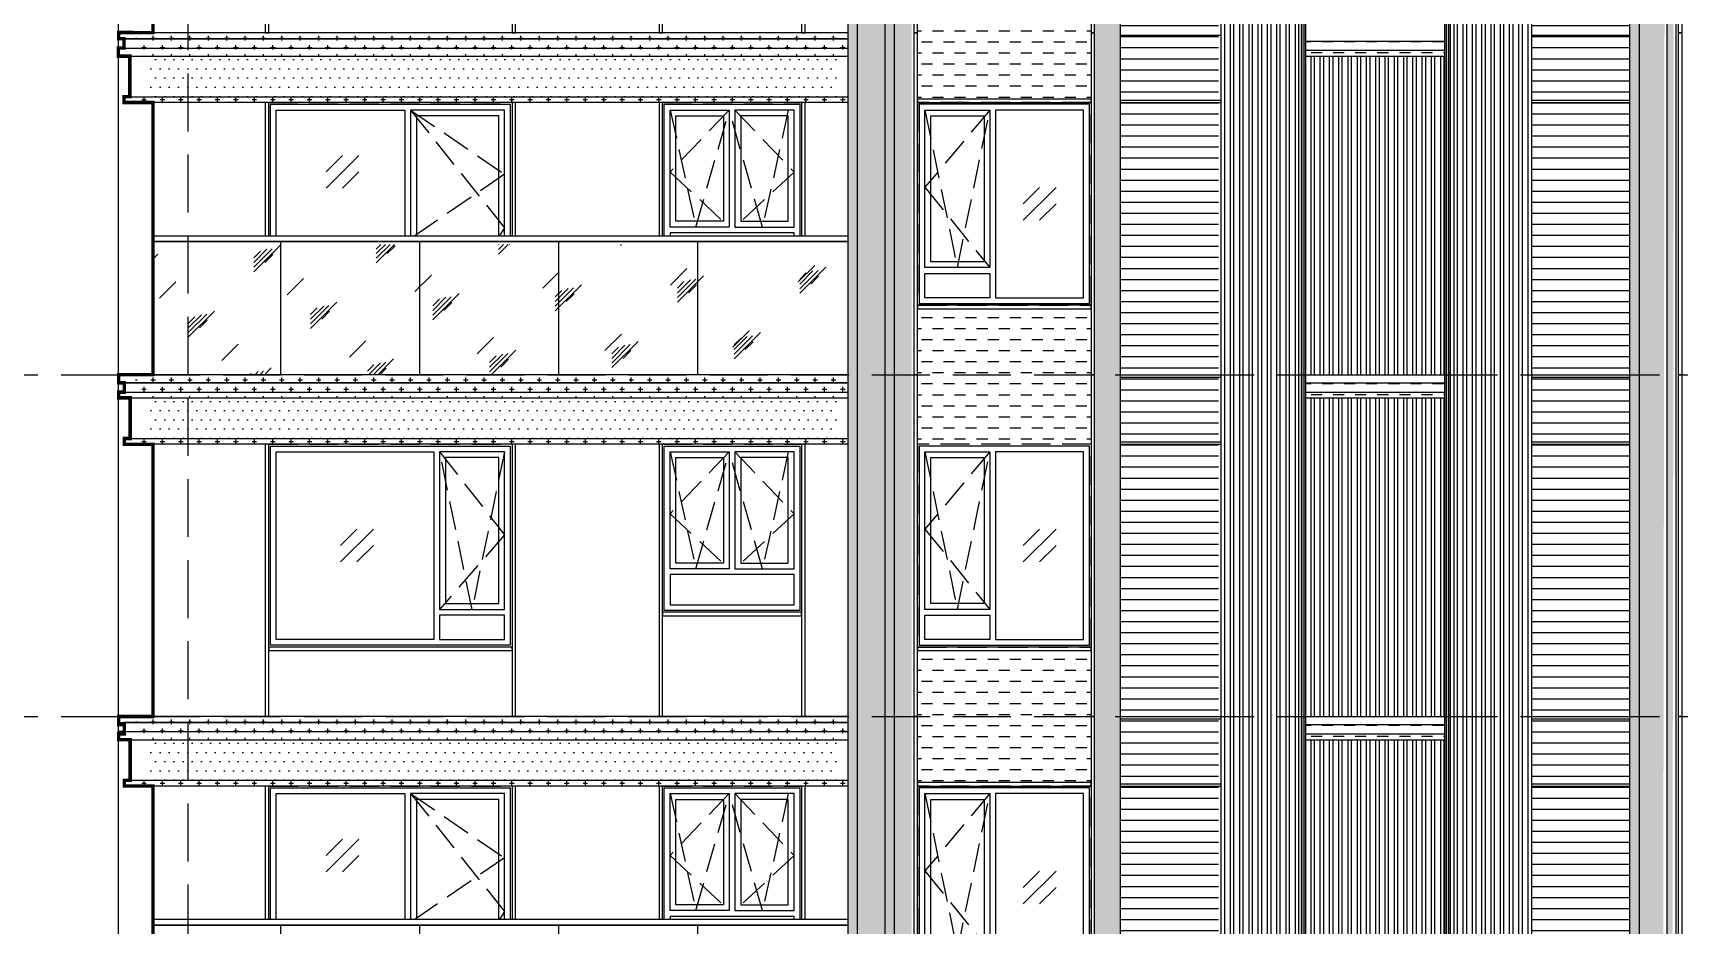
# Model space of a CAD drawing. Extents: x 646072 to 1012572, y -46617 to 16093.
# Drawn here: x 758552 to 772764, y -25552 to -17852 of the extents above; entities that cross this region are included whole.
import ezdxf

# ---------------------------------------------------------------- set-up
doc = ezdxf.new("R2010")
doc.units = 0
doc.header["$LTSCALE"] = 1000
doc.header["$MEASUREMENT"] = 0
for name, pattern in [('3#楼-HZS$0$3#楼-HZS$0$__DASH', [0.35, 0.25, -0.1]), ('3#楼-HZS$0$3#楼-HZS$0$DASH', [0.35, 0.25, -0.1]), ('3#楼-HZS$0$DOTE', [2.42, 2, -0.2, 0.02, -0.2])]:
    doc.linetypes.add(name, pattern=pattern)
for name, color, linetype in [('3#楼-HZS$0$3#楼-HZS$0$00-立面灰色金属看线', 252, 'Continuous'), ('3#楼-HZS$0$3#楼-HZS$0$00-立面米色看线', 31, 'Continuous'), ('3#楼-HZS$0$3#楼-HZS$0$00-立面银灰色线脚', 254, 'Continuous'), ('3#楼-HZS$0$3#楼-HZS$0$A-ANNO-SYMB', 3, 'Continuous'), ('3#楼-HZS$0$3#楼-HZS$0$A-LINE-浅灰色铝板幕墙-填充', 115, 'Continuous'), ('3#楼-HZS$0$3#楼-HZS$0$DOTE', 1, '3#楼-HZS$0$DOTE'), ('3#楼-HZS$0$3#楼-HZS$0$ELEV-WIND', 4, 'Continuous'), ('3#楼-HZS$0$3#楼-HZS$0$RAIL', 163, 'Continuous'), ('3#楼-HZS$0$3#楼-HZS$0$WINDOW', 4, 'Continuous'), ('3#楼-HZS$0$3#楼-HZS$0$填充-浅灰色涂料', 115, 'Continuous'), ('3#楼-HZS$0$3#楼-HZS$0$填充-浅黄色铝板', 30, 'Continuous'), ('3#楼-HZS$0$3#楼-HZS$0$填充-深灰色涂料', 11, 'Continuous'), ('3#楼-HZS$0$3#楼-HZS$0$填充-玻璃', 150, 'Continuous'), ('3#楼-HZS$0$3#楼-HZS$0$轮廓', 255, 'Continuous'), ('3#楼-HZS$0$立面分缝', 5, 'Continuous')]:
    doc.layers.add(name, color=color, linetype=linetype)
pattern_1 = [(0, (245300.04, -50744.77), (0, 95.25), [])]

# ---------------------------------------------------------------- blocks, each defined once
blk = doc.blocks.new('3#楼-HZS$0$3#楼-HZS$0$asfghs+jh')
at = {"layer": '3#楼-HZS$0$3#楼-HZS$0$00-立面米色看线', "color": 251}
blk.add_line((111326, -142205, 0), (111326, -162161, 0), dxfattribs=at)
blk = doc.blocks.new('3#楼-HZS$0$3#楼-HZS$0$yhtghgfjuhgjghjg')
at = {"elevation": 0}
for points in [[(63100, -145281), (64300, -145281)], [(63100, -145361), (64300, -145361)], [(63100, -145411), (64300, -145411)], [(63100, -148161), (64300, -148161)], [(63100, -148231), (64300, -148231)], [(63100, -148311), (64300, -148311)], [(63100, -148361), (64300, -148361)], [(63100, -151111), (64300, -151111)], [(63100, -151181), (64300, -151181)], [(63100, -151261), (64300, -151261)], [(63100, -151311), (64300, -151311)]]:
    blk.add_lwpolyline(points, dxfattribs=at)
at = {"layer": '3#楼-HZS$0$3#楼-HZS$0$00-立面灰色金属看线', "elevation": 0}
for points in [[(62370, -129861), (62370, -159411)], [(62370, -129865), (62370, -159411)], [(62400, -129865), (62400, -159411)], [(62450, -129865), (62450, -159411)], [(62480, -129865), (62480, -159411)], [(62530, -129865), (62530, -159411)], [(62560, -129865), (62560, -159411)], [(62610, -129865), (62610, -159411)], [(62640, -129865), (62640, -159411)], [(62690, -129865), (62690, -159411)], [(62720, -129865), (62720, -159411)], [(62770, -129865), (62770, -159411)], [(62800, -129865), (62800, -159411)], [(62850, -129865), (62850, -159411)], [(62880, -129865), (62880, -159411)], [(62930, -129865), (62930, -159411)], [(62960, -129865), (62960, -159411)], [(63010, -129865), (63010, -159411)], [(63040, -129865), (63040, -159411)], [(64380, -129861), (64380, -159411)], [(64410, -129861), (64410, -159411)], [(64460, -129861), (64460, -159411)], [(64490, -129861), (64490, -159411)], [(64540, -129861), (64540, -159411)], [(64570, -129861), (64570, -159411)], [(64620, -129861), (64620, -159411)], [(64650, -129861), (64650, -159411)], [(64700, -129861), (64700, -159411)], [(64730, -129861), (64730, -159411)], [(64780, -129861), (64780, -159411)], [(64810, -129861), (64810, -159411)], [(64860, -129861), (64860, -159411)], [(64890, -129861), (64890, -159411)], [(64940, -129861), (64940, -159411)], [(64970, -129861), (64970, -159411)], [(65020, -129861), (65020, -159411)], [(65050, -129861), (65050, -159411)], [(63145, -145411), (63145, -148161)], [(63175, -145411), (63175, -148161)], [(63225, -145411), (63225, -148161)], [(63255, -145411), (63255, -148161)], [(63305, -145411), (63305, -148161)], [(63335, -145411), (63335, -148161)], [(63385, -145411), (63385, -148161)], [(63415, -145411), (63415, -148161)], [(63465, -145411), (63465, -148161)], [(63495, -145411), (63495, -148161)], [(63545, -145411), (63545, -148161)], [(63575, -145411), (63575, -148161)], [(63625, -145411), (63625, -148161)], [(63655, -145411), (63655, -148161)], [(63705, -145411), (63705, -148161)], [(63735, -145411), (63735, -148161)], [(63785, -145411), (63785, -148161)], [(63815, -145411), (63815, -148161)], [(63865, -145411), (63865, -148161)], [(63895, -145411), (63895, -148161)], [(63945, -145411), (63945, -148161)], [(63975, -145411), (63975, -148161)], [(64025, -145411), (64025, -148161)], [(64055, -145411), (64055, -148161)], [(64105, -145411), (64105, -148161)], [(64135, -145411), (64135, -148161)], [(64185, -145411), (64185, -148161)], [(64215, -145411), (64215, -148161)], [(64265, -145411), (64265, -148161)], [(64295, -145411), (64295, -148161)], [(63145, -148361), (63145, -151111)], [(63175, -148361), (63175, -151111)], [(63225, -148361), (63225, -151111)], [(63255, -148361), (63255, -151111)], [(63305, -148361), (63305, -151111)], [(63335, -148361), (63335, -151111)], [(63385, -148361), (63385, -151111)], [(63415, -148361), (63415, -151111)], [(63465, -148361), (63465, -151111)], [(63495, -148361), (63495, -151111)], [(63545, -148361), (63545, -151111)], [(63575, -148361), (63575, -151111)], [(63625, -148361), (63625, -151111)], [(63655, -148361), (63655, -151111)], [(63705, -148361), (63705, -151111)], [(63735, -148361), (63735, -151111)], [(63785, -148361), (63785, -151111)], [(63815, -148361), (63815, -151111)], [(63865, -148361), (63865, -151111)], [(63895, -148361), (63895, -151111)], [(63945, -148361), (63945, -151111)], [(63975, -148361), (63975, -151111)], [(64025, -148361), (64025, -151111)], [(64055, -148361), (64055, -151111)], [(64105, -148361), (64105, -151111)], [(64135, -148361), (64135, -151111)], [(64185, -148361), (64185, -151111)], [(64215, -148361), (64215, -151111)], [(64265, -148361), (64265, -151111)], [(64295, -148361), (64295, -151111)], [(63145, -151311), (63145, -154061)], [(63175, -151311), (63175, -154061)], [(63225, -151311), (63225, -154061)], [(63255, -151311), (63255, -154061)], [(63305, -151311), (63305, -154061)], [(63335, -151311), (63335, -154061)], [(63385, -151311), (63385, -154061)], [(63415, -151311), (63415, -154061)], [(63465, -151311), (63465, -154061)], [(63495, -151311), (63495, -154061)], [(63545, -151311), (63545, -154061)], [(63575, -151311), (63575, -154061)], [(63625, -151311), (63625, -154061)], [(63655, -151311), (63655, -154061)], [(63705, -151311), (63705, -154061)], [(63735, -151311), (63735, -154061)], [(63785, -151311), (63785, -154061)], [(63815, -151311), (63815, -154061)], [(63865, -151311), (63865, -154061)], [(63895, -151311), (63895, -154061)], [(63945, -151311), (63945, -154061)], [(63975, -151311), (63975, -154061)], [(64025, -151311), (64025, -154061)], [(64055, -151311), (64055, -154061)], [(64105, -151311), (64105, -154061)], [(64135, -151311), (64135, -154061)], [(64185, -151311), (64185, -154061)], [(64215, -151311), (64215, -154061)], [(64265, -151311), (64265, -154061)], [(64295, -151311), (64295, -154061)]]:
    blk.add_lwpolyline(points, dxfattribs=at)
at = {"layer": '3#楼-HZS$0$3#楼-HZS$0$00-立面米色看线', "elevation": 0}
for points in [[(66300, -159811), (66300, -130161, 0.414214), (65600, -129461), (61100, -129461), (61100, -129541), (65600, -129541, -0.414214), (66220, -130161), (66220, -159577)], [(65900, -159411), (65900, -130161, 0.414214), (65600, -129861), (61100, -129861), (61100, -129781), (65600, -129781, -0.414214), (65980, -130161), (65980, -159422)]]:
    blk.add_lwpolyline(points, format="xyb", dxfattribs=at)
blk.add_lwpolyline([(61500, -129861), (61500, -159411)], dxfattribs=at)
at = {"layer": '3#楼-HZS$0$3#楼-HZS$0$00-立面银灰色线脚', "elevation": 0}
for points in [[(63040, -129861), (63040, -159411)], [(63065, -129861), (63065, -159411)], [(63085, -129861), (63085, -159411)], [(63100, -129861), (63100, -159411)], [(64300, -129861), (64300, -159411)], [(64315, -129861), (64315, -159411)], [(64335, -129861), (64335, -159411)], [(64350, -129861), (64350, -159411)]]:
    blk.add_lwpolyline(points, dxfattribs=at)
blk = doc.blocks.new('3#楼-HZS$0$3#楼-HZS$0$jyhiuououpolip')
at = {"layer": '3#楼-HZS$0$3#楼-HZS$0$ELEV-WIND', "color": 8, "linetype": '3#楼-HZS$0$3#楼-HZS$0$__DASH'}
blk.add_lwpolyline([(28650, -97429), (30750, -97429), (30750, -99179), (28650, -99179)], close=True, dxfattribs=at)
at = {"layer": '3#楼-HZS$0$3#楼-HZS$0$ELEV-WIND'}
for points in [[(28665, -97444), (30735, -97444), (30735, -99164), (28665, -99164)], [(28715, -97494), (30075, -97494), (30075, -99114), (28715, -99114)], [(30685, -97494), (30125, -97494), (30125, -98854), (30685, -98854)], [(30635, -97544), (30175, -97544), (30175, -98804), (30635, -98804)], [(30685, -98904), (30125, -98904), (30125, -99114), (30685, -99114)]]:
    blk.add_lwpolyline(points, close=True, dxfattribs=at)
at = {"layer": '3#楼-HZS$0$3#楼-HZS$0$ELEV-WIND', "color": 8, "linetype": '3#楼-HZS$0$3#楼-HZS$0$DASH'}
for points in [[(30125, -97494), (30685, -98211), (30125, -98854)], [(30685, -97494), (30405, -98854), (30125, -97494)]]:
    blk.add_lwpolyline(points, dxfattribs=at)
blk = doc.blocks.new('3#楼-HZS$0$3#楼-HZS$0$uytjhgjh')
at = {"layer": '3#楼-HZS$0$3#楼-HZS$0$ELEV-WIND', "color": 8, "linetype": '3#楼-HZS$0$3#楼-HZS$0$__DASH'}
blk.add_lwpolyline([(32350, -97429), (33850, -97429), (33850, -99179), (32350, -99179)], close=True, dxfattribs=at)
at = {"layer": '3#楼-HZS$0$3#楼-HZS$0$ELEV-WIND'}
for points in [[(32365, -97444), (33835, -97444), (33835, -99164), (32365, -99164)], [(32415, -97494), (33175, -97494), (33175, -99114), (32415, -99114)], [(33785, -97494), (33225, -97494), (33225, -98854), (33785, -98854)], [(33735, -97544), (33275, -97544), (33275, -98804), (33735, -98804)], [(33785, -98904), (33225, -98904), (33225, -99114), (33785, -99114)]]:
    blk.add_lwpolyline(points, close=True, dxfattribs=at)
at = {"layer": '3#楼-HZS$0$3#楼-HZS$0$ELEV-WIND', "color": 8, "linetype": '3#楼-HZS$0$3#楼-HZS$0$DASH'}
for points in [[(33225, -97494), (33785, -98161), (33225, -98854)], [(33785, -97494), (33505, -98854), (33225, -97494)]]:
    blk.add_lwpolyline(points, dxfattribs=at)
blk = doc.blocks.new('3#楼-HZS$0$3#楼-HZS$0$ytrujuty')
at = {"layer": '3#楼-HZS$0$3#楼-HZS$0$ELEV-WIND', "color": 8, "linetype": '3#楼-HZS$0$3#楼-HZS$0$__DASH'}
blk.add_lwpolyline([(35150, -97429), (36350, -97429), (36350, -98879), (35150, -98879)], close=True, dxfattribs=at)
at = {"layer": '3#楼-HZS$0$3#楼-HZS$0$ELEV-WIND'}
for points in [[(35165, -97444), (36335, -97444), (36335, -98864), (35165, -98864)], [(35215, -97494), (35725, -97494), (35725, -98504), (35215, -98504)], [(35215, -97494), (35725, -97494), (35725, -98504), (35215, -98504)], [(35265, -97544), (35675, -97544), (35675, -98454), (35265, -98454)], [(36285, -97494), (35775, -97494), (35775, -98504), (36285, -98504)], [(36235, -97544), (35825, -97544), (35825, -98454), (36235, -98454)], [(36285, -98554), (35215, -98554), (35215, -98814), (36285, -98814)]]:
    blk.add_lwpolyline(points, close=True, dxfattribs=at)
at = {"layer": '3#楼-HZS$0$3#楼-HZS$0$ELEV-WIND', "color": 8, "linetype": '3#楼-HZS$0$3#楼-HZS$0$DASH'}
for points in [[(35725, -97494), (35215, -98029), (35725, -98504)], [(35215, -97494), (35437, -98504), (35725, -97494)], [(36235, -97494), (36013, -98504), (35725, -97494)], [(35775, -97494), (36285, -98029), (35775, -98504)]]:
    blk.add_lwpolyline(points, dxfattribs=at)
blk = doc.blocks.new('3#楼-HZS$0$3#楼-HZS$0$D+FG0J4+FG9KL0')
at = {"layer": '3#楼-HZS$0$3#楼-HZS$0$00-立面灰色金属看线'}
blk.add_lwpolyline([(326035, 132086), (326035, 129136), (326065, 129136), (326065, 132086)], close=True, dxfattribs=at)
at = {"layer": '3#楼-HZS$0$3#楼-HZS$0$00-立面灰色金属看线', "elevation": 0}
for points in [[(327565, 132086), (327565, 129136), (327595, 129136), (327595, 132086)], [(332665, 132086), (332665, 129136), (332635, 129136), (332635, 132086)], [(320435, 131486), (320435, 129136), (320465, 129136), (320465, 131486)], [(322565, 131486), (322565, 129136), (322595, 129136), (322595, 131486)], [(323835, 131486), (323835, 129136), (323865, 129136), (323865, 131486)], [(325065, 131486), (325065, 129136), (325095, 129136), (325095, 131486)], [(325065, 130036), (323865, 130036), (323865, 130006), (325065, 130006)], [(322565, 129736), (320465, 129736), (320465, 129706), (322565, 129706)], [(327565, 129736), (326065, 129736), (326065, 129706), (327565, 129706)]]:
    blk.add_lwpolyline(points, close=True, dxfattribs=at)
blk.add_lwpolyline([(319465, 131486), (319465, 129136)], dxfattribs=at)
at = {"layer": '3#楼-HZS$0$3#楼-HZS$0$00-立面米色看线', "elevation": 0}
for points in [[(325465, 132086), (319165, 132086), (319165, 132016), (325465, 132016)], [(325465, 132086), (325465, 129136)], [(325545, 132086), (325545, 129136)], [(325785, 132086), (325785, 129136)], [(325865, 132086), (325865, 129136)], [(325465, 132016), (319215, 132016), (319215, 131936), (319165, 131936), (319165, 131886), (319265, 131886), (319265, 131536), (325465, 131536)], [(319215, 131936), (325465, 131936)], [(319265, 131886), (325465, 131886)], [(325465, 131486), (319215, 131486), (319215, 131536), (325465, 131536)]]:
    blk.add_lwpolyline(points, dxfattribs=at)
at = {"layer": '3#楼-HZS$0$3#楼-HZS$0$A-ANNO-SYMB'}
for name, p in [('3#楼-HZS$0$3#楼-HZS$0$jyhiuououpolip', (291815, 228915)), ('3#楼-HZS$0$3#楼-HZS$0$ytrujuty', (288715, 228915))]:
    blk.add_blockref(name, p, dxfattribs=at)
at = {"layer": '3#楼-HZS$0$3#楼-HZS$0$A-ANNO-SYMB', "xscale": -1}
blk.add_blockref('3#楼-HZS$0$3#楼-HZS$0$uytjhgjh', (359915, 228915, 0), dxfattribs=at)
blk = doc.blocks.new('3#楼-HZS$0$3#楼-HZS$0$ASG1+DS9J40')
at = {"layer": '3#楼-HZS$0$3#楼-HZS$0$ELEV-WIND', "color": 8, "linetype": '3#楼-HZS$0$3#楼-HZS$0$__DASH'}
blk.add_lwpolyline([(28650, -97429), (30750, -97429), (30750, -99779), (28650, -99779)], close=True, dxfattribs=at)
at = {"layer": '3#楼-HZS$0$3#楼-HZS$0$ELEV-WIND'}
for points in [[(28665, -97444), (30735, -97444), (30735, -99764), (28665, -99764)], [(28715, -97494), (29825, -97494), (29825, -99714), (28715, -99714)], [(30685, -97494), (29875, -97494), (29875, -99764), (30685, -99764)], [(30635, -97544), (29925, -97544), (29925, -99714), (30635, -99714)]]:
    blk.add_lwpolyline(points, close=True, dxfattribs=at)
at = {"layer": '3#楼-HZS$0$3#楼-HZS$0$ELEV-WIND', "color": 8, "linetype": '3#楼-HZS$0$3#楼-HZS$0$DASH'}
for points in [[(29875, -97494), (30685, -98511), (29875, -99764)], [(29875, -97494), (30685, -98049), (29875, -98604)]]:
    blk.add_lwpolyline(points, dxfattribs=at)
blk = doc.blocks.new('3#楼-HZS$0$3#楼-HZS$0$AZSFG+5D04J')
blk.add_wipeout([(29450, -144061), (35450, -144061), (35450, -144111), (35450, -144111), (35450, -145261), (29450, -145261), (29450, -144111), (29450, -144111)]).dxf.layer = '3#楼-HZS$0$3#楼-HZS$0$A-ANNO-SYMB'
at = {"layer": '3#楼-HZS$0$3#楼-HZS$0$RAIL'}
blk.add_lwpolyline([(29450, -144061), (35450, -144061), (35450, -144111), (29450, -144111)], close=True, dxfattribs=at)
at = {"layer": '3#楼-HZS$0$3#楼-HZS$0$WINDOW'}
blk.add_lwpolyline([(29450, -144111), (35450, -144111), (35450, -145261), (29450, -145261)], close=True, dxfattribs=at)
at = {"layer": '3#楼-HZS$0$3#楼-HZS$0$WINDOW', "elevation": 0}
for points in [[(30550, -144111), (30550, -145261)], [(31750, -144111), (31750, -145261)]]:
    blk.add_lwpolyline(points, dxfattribs=at)
at = {"layer": '3#楼-HZS$0$3#楼-HZS$0$WINDOW'}
for points in [[(32950, -144111), (32950, -145261)], [(34150, -144111), (34150, -145261)], [(35450, -144111), (35450, -145261)]]:
    blk.add_lwpolyline(points, dxfattribs=at)
blk = doc.blocks.new('3#楼-HZS$0$3#楼-HZS$0$D+F9J4+GF9L0')
at = {"layer": '3#楼-HZS$0$3#楼-HZS$0$00-立面灰色金属看线', "elevation": 0}
for points in [[(326035, 129136), (326035, 126186), (326065, 126186), (326065, 129136)], [(327565, 129136), (327565, 126186), (327595, 126186), (327595, 129136)], [(332665, 129136), (332665, 126186), (332635, 126186), (332635, 129136)], [(320435, 128536), (320435, 126186), (320465, 126186), (320465, 128536)], [(322565, 128536), (322565, 126186), (322595, 126186), (322595, 128536)], [(323835, 128536), (323835, 126186), (323865, 126186), (323865, 128536)], [(325065, 128536), (325065, 126186), (325095, 126186), (325095, 128536)], [(327565, 128566), (326065, 128566), (326065, 128536), (327565, 128536)], [(325065, 127086), (323865, 127086), (323865, 127056), (325065, 127056)], [(322565, 126786), (320465, 126786), (320465, 126756), (322565, 126756)], [(327565, 126786), (326065, 126786), (326065, 126756), (327565, 126756)]]:
    blk.add_lwpolyline(points, close=True, dxfattribs=at)
blk.add_lwpolyline([(319465, 128536), (319465, 126186)], dxfattribs=at)
at = {"layer": '3#楼-HZS$0$3#楼-HZS$0$00-立面米色看线', "elevation": 0}
for points in [[(325465, 129136), (319165, 129136), (319165, 129086), (325465, 129086)], [(325465, 129086), (319215, 129086), (319215, 129006), (319165, 129006), (319165, 128936), (319265, 128936), (319265, 128586), (325465, 128586)], [(325465, 129136), (325465, 126186)], [(325545, 129136), (325545, 126186)], [(325785, 129136), (325785, 126186)], [(325865, 129136), (325865, 126186)], [(319215, 129006), (325465, 129006)], [(319265, 128936), (325465, 128936)], [(325465, 128536), (319215, 128536), (319215, 128586), (325465, 128586)]]:
    blk.add_lwpolyline(points, dxfattribs=at)
at = {"layer": '3#楼-HZS$0$3#楼-HZS$0$A-ANNO-SYMB'}
for name, p in [('3#楼-HZS$0$3#楼-HZS$0$ASG1+DS9J40', (291815, 225965, 0)), ('3#楼-HZS$0$3#楼-HZS$0$ytrujuty', (288715, 225965, 0))]:
    blk.add_blockref(name, p, dxfattribs=at)
at = {"layer": '3#楼-HZS$0$3#楼-HZS$0$A-ANNO-SYMB', "xscale": -1}
blk.add_blockref('3#楼-HZS$0$3#楼-HZS$0$uytjhgjh', (359915, 225965, 0), dxfattribs=at)
at = {"layer": '3#楼-HZS$0$3#楼-HZS$0$A-ANNO-SYMB'}
blk.add_blockref('3#楼-HZS$0$3#楼-HZS$0$AZSFG+5D04J', (290015, 271447, 0), dxfattribs=at)
blk = doc.blocks.new('3#楼-HZS$0$3#楼-HZS$0$D+F904HK9H')
at = {"layer": '3#楼-HZS$0$3#楼-HZS$0$轮廓', "const_width": 30, "elevation": 0}
blk.add_lwpolyline([(784204, -17855), (784204, -20201), (783907, -20199), (783907, -20253), (783954, -20253), (783954, -20333), (783904, -20333), (783904, -20403), (784004, -20403), (784004, -20753), (783954, -20753), (783954, -20803), (784204, -20803), (784204, -23153), (783907, -23153), (783907, -23223), (783957, -23223), (783957, -23303), (783907, -23303), (783907, -23353), (784007, -23353), (784007, -23703), (783957, -23703), (783957, -23753), (784204, -23753), (784204, -26103), (783907, -26103), (783907, -26173), (783957, -26173), (783957, -26253), (783907, -26253), (783907, -26303), (784007, -26303), (784007, -26653), (783957, -26653), (783957, -26703), (784204, -26703), (784204, -29053)], dxfattribs=at)
blk = doc.blocks.new('3#楼-HZS$0$3#楼-HZS$0$d+fgj4+fghk7+9')
at = {"color": 8, "elevation": 0}
for points in [[(785840, -21262), (785699, -21403)], [(785982, -21262), (785699, -21544)], [(785982, -21403), (785840, -21544)], [(791858, -21537), (791717, -21678)], [(792000, -21537), (791717, -21819)], [(792000, -21678), (791858, -21819)], [(785965, -24487), (785824, -24628)], [(786107, -24487), (785824, -24769)], [(791858, -24487), (791717, -24628)], [(792000, -24487), (791717, -24769)], [(786107, -24628), (785965, -24769)], [(792000, -24628), (791858, -24769)], [(785840, -27162), (785699, -27303)], [(785982, -27162), (785699, -27444)], [(785982, -27303), (785840, -27444)], [(791858, -27437), (791717, -27578)], [(792000, -27437), (791717, -27719)], [(792000, -27578), (791858, -27719)]]:
    blk.add_lwpolyline(points, dxfattribs=at)
blk = doc.blocks.new('3#楼-HZS$0$3#楼-HZS$0$+d9f0j4+9gf7k0')
at = {"layer": '3#楼-HZS$0$3#楼-HZS$0$A-LINE-浅灰色铝板幕墙-填充'}
h = blk.add_hatch(dxfattribs=at)
h.set_pattern_fill('DOTS', color=256, scale=50)
h.set_pattern_definition([(0, (245340.04, -50744.77), (39.6875, 79.375), [0, -79.375])])
h.paths.add_polyline_path([(816318, 69572), (816368, 69572), (816368, 39672), (816318, 39672)])
h = blk.add_hatch(dxfattribs=at)
h.set_pattern_fill('DOTS', color=256, scale=50)
h.set_pattern_definition([(0, (246590.04, -50744.77), (39.6875, 79.375), [0, -79.375])])
h.paths.add_polyline_path([(817568, 69572), (817618, 69572), (817618, 39672), (817568, 39672)])
h = blk.add_hatch(dxfattribs=at)
h.set_pattern_fill('DOTS', color=256, scale=50)
h.set_pattern_definition([(0, (245300.04, -59594.77), (39.6875, 79.375), [0, -79.375])])
h.paths.add_polyline_path([(806368, 53672), (812318, 53672), (812318, 54022), (806368, 54022)])
h = blk.add_hatch(dxfattribs=at)
h.set_pattern_fill('DOTS', color=256, scale=50)
h.set_pattern_definition([(0, (245300.04, -62544.77), (39.6875, 79.375), [0, -79.375])])
h.paths.add_polyline_path([(806368, 50722), (812318, 50722), (812318, 51072), (806368, 51072)])
h = blk.add_hatch(dxfattribs=at)
h.set_pattern_fill('DOTS', color=256, scale=50)
h.set_pattern_definition([(0, (245300.04, -65494.77), (39.6875, 79.375), [0, -79.375])])
h.paths.add_polyline_path([(806368, 47772), (812318, 47772), (812318, 48122), (806368, 48122)])
at = {"layer": '3#楼-HZS$0$3#楼-HZS$0$填充-浅灰色涂料'}
h = blk.add_hatch(dxfattribs=at)
h.set_pattern_fill('LINE', color=256, scale=100)
h.set_pattern_definition(pattern_1)
h.paths.add_polyline_path([(814768, 69572), (815618, 69572), (815618, 40022), (814768, 40022)])
h = blk.add_hatch(dxfattribs=at)
h.set_pattern_fill('LINE', color=256, scale=100)
h.set_pattern_definition(pattern_1)
edge = h.paths.add_edge_path()
edge.add_arc((818868, 69272), 300, 0, 90)
edge.add_line((818868, 69572), (818318, 69572))
edge.add_line((818318, 69572), (818318, 40022))
edge.add_line((818318, 40022), (819168, 40022))
edge.add_line((819168, 40022), (819168, 69272))
at = {"layer": '3#楼-HZS$0$3#楼-HZS$0$填充-浅黄色铝板'}
h = blk.add_hatch(dxfattribs=at)
h.set_pattern_fill('CROSS', color=256, scale=50)
h.set_pattern_definition([(0, (245300.04, -50744.77), (79.375, 79.375), [39.6875, -119.0625]), (90, (245319.88, -50764.62), (-79.375, 79.375), [39.6875, -119.0625])])
edge = h.paths.add_edge_path()
edge.add_line((818868, 69972), (814368, 69972))
edge.add_line((814368, 69972), (814368, 69892))
edge.add_line((814368, 69892), (818868, 69892))
edge.add_arc((818868, 69272), 620, 0, 90, ccw=False)
edge.add_line((819488, 69272), (819448, 39856))
edge.add_line((819448, 39856), (819528, 39856))
edge.add_line((819528, 39856), (819568, 69272))
edge.add_arc((818868, 69272), 700, 0, 90)
edge = h.paths.add_edge_path()
edge.add_line((819248, 40011), (819290, 40001))
edge.add_line((819290, 40001), (819365, 39970))
edge.add_line((819365, 39970), (819410, 39937))
edge.add_line((819410, 39937), (819451, 39905))
edge.add_line((819451, 39905), (819488, 39856))
edge.add_line((819488, 39856), (819488, 69272))
edge.add_arc((818868, 69272), 620, 0, 90)
edge.add_line((818868, 69892), (814468, 69892))
edge.add_line((814468, 69892), (814468, 69652))
edge.add_line((814468, 69652), (818868, 69652))
edge.add_arc((818868, 69272), 380, 0, 90, ccw=False)
edge.add_line((819248, 69272), (819248, 40011))
edge = h.paths.add_edge_path(flags=17)
edge.add_line((819168, 40022), (819171, 40022))
edge.add_line((819171, 40022), (819248, 40011))
edge.add_line((819248, 40011), (819248, 69272))
edge.add_arc((818868, 69272), 380, 0, 90)
edge.add_line((818868, 69652), (814368, 69652))
edge.add_line((814368, 69652), (814368, 69572))
edge.add_line((814368, 69572), (818868, 69572))
edge.add_arc((818868, 69272), 300, 0, 90, ccw=False)
edge.add_line((819168, 69272), (819168, 40022))
h = blk.add_hatch(dxfattribs=at)
h.set_pattern_fill('CROSS', color=256, scale=50)
h.set_pattern_definition([(0, (247800.04, -92311.286), (79.375, 79.375), [39.6875, -119.0625]), (90, (247819.88, -92331.13), (-79.375, 79.375), [39.6875, -119.0625])])
h.paths.add_polyline_path([(812418, 64222), (812818, 64222), (812818, 36472), (812418, 36472)])
h = blk.add_hatch(dxfattribs=at)
h.set_pattern_fill('CROSS', color=256, scale=50)
h.set_pattern_definition([(0, (245300.04, -101161.286), (79.375, 79.375), [39.6875, -119.0625]), (90, (245319.88, -101181.13), (-79.375, 79.375), [39.6875, -119.0625])])
h.paths.add_polyline_path([(806268, 54022), (812418, 54022), (812418, 54222), (806268, 54222), (806268, 54152), (806318, 54152), (806318, 54072), (806268, 54072)])
h = blk.add_hatch(dxfattribs=at)
h.set_pattern_fill('CROSS', color=256, scale=50)
h.set_pattern_definition([(0, (245300.04, -101136.286), (79.375, 79.375), [39.6875, -119.0625]), (90, (245319.88, -101156.13), (-79.375, 79.375), [39.6875, -119.0625])])
h.paths.add_polyline_path([(806318, 53622), (812418, 53622), (812418, 53672), (806318, 53672)])
h = blk.add_hatch(dxfattribs=at)
h.set_pattern_fill('CROSS', color=256, scale=50)
h.set_pattern_definition([(0, (245300.04, -104111.286), (79.375, 79.375), [39.6875, -119.0625]), (90, (245319.88, -104131.13), (-79.375, 79.375), [39.6875, -119.0625])])
h.paths.add_polyline_path([(806268, 51072), (812418, 51072), (812418, 51272), (806268, 51272), (806268, 51202), (806318, 51202), (806318, 51122), (806268, 51122)])
h = blk.add_hatch(dxfattribs=at)
h.set_pattern_fill('CROSS', color=256, scale=50)
h.set_pattern_definition([(0, (245300.04, -104086.286), (79.375, 79.375), [39.6875, -119.0625]), (90, (245319.88, -104106.13), (-79.375, 79.375), [39.6875, -119.0625])])
h.paths.add_polyline_path([(806318, 50672), (812418, 50672), (812418, 50722), (806318, 50722)])
h = blk.add_hatch(dxfattribs=at)
h.set_pattern_fill('CROSS', color=256, scale=50)
h.set_pattern_definition([(0, (245300.04, -107061.286), (79.375, 79.375), [39.6875, -119.0625]), (90, (245319.88, -107081.13), (-79.375, 79.375), [39.6875, -119.0625])])
h.paths.add_polyline_path([(806268, 48122), (812418, 48122), (812418, 48322), (806268, 48322), (806268, 48252), (806318, 48252), (806318, 48172), (806268, 48172)])
h = blk.add_hatch(dxfattribs=at)
h.set_pattern_fill('CROSS', color=256, scale=50)
h.set_pattern_definition([(0, (245300.04, -107036.286), (79.375, 79.375), [39.6875, -119.0625]), (90, (245319.88, -107056.13), (-79.375, 79.375), [39.6875, -119.0625])])
h.paths.add_polyline_path([(806318, 47722), (812418, 47722), (812418, 47772), (806318, 47772)])
at = {"layer": '3#楼-HZS$0$3#楼-HZS$0$填充-深灰色涂料'}
h = blk.add_hatch(dxfattribs=at)
h.set_pattern_fill('DASH', color=11, scale=100)
h.set_pattern_definition([(0, (518868.42, -67467.03), (95.25, 95.25), [95.25, -95.25])])
h.paths.add_polyline_path([(812968, 65422), (812818, 65422), (812818, 36922), (812968, 36922)])
h = blk.add_hatch(dxfattribs=at)
h.set_pattern_fill('DASH', color=11, scale=100)
h.set_pattern_definition([(0, (520598.35, -67467.03), (95.25, 95.25), [95.25, -95.25])])
h.paths.add_polyline_path([(814768, 65422), (814548, 65422), (814548, 36922), (814768, 36922)])
h = blk.add_hatch(dxfattribs=at)
h.set_pattern_fill('DASH', color=11, scale=100)
h.set_pattern_definition([(0, (518668.42, -76317.03), (95.25, 95.25), [95.25, -95.25])])
h.paths.add_polyline_path([(813018, 54792), (814518, 54792), (814518, 53622), (813018, 53622)])
h = blk.add_hatch(dxfattribs=at)
h.set_pattern_fill('DASH', color=11, scale=100)
h.set_pattern_definition([(0, (46829.84, 60273.78), (95.25, 95.25), [95.25, -95.25])])
h.paths.add_polyline_path([(816368, 54022), (817568, 54022), (817568, 54222), (816368, 54222)])
h = blk.add_hatch(dxfattribs=at)
h.set_pattern_fill('DASH', color=11, scale=100)
h.set_pattern_definition([(0, (518668.42, -79267.03), (95.25, 95.25), [95.25, -95.25])])
h.paths.add_polyline_path([(813018, 51842), (814518, 51842), (814518, 50672), (813018, 50672)])
h = blk.add_hatch(dxfattribs=at)
h.set_pattern_fill('DASH', color=11, scale=100)
h.set_pattern_definition([(0, (46829.84, 57323.78), (95.25, 95.25), [95.25, -95.25])])
h.paths.add_polyline_path([(816368, 51072), (817568, 51072), (817568, 51272), (816368, 51272)])
h = blk.add_hatch(dxfattribs=at)
h.set_pattern_fill('DASH', color=11, scale=100)
h.set_pattern_definition([(0, (518668.42, -82217.03), (95.25, 95.25), [95.25, -95.25])])
h.paths.add_polyline_path([(813018, 48892), (814518, 48892), (814518, 47722), (813018, 47722)])
h = blk.add_hatch(dxfattribs=at)
h.set_pattern_fill('DASH', color=11, scale=100)
h.set_pattern_definition([(0, (46829.84, 54373.78), (95.25, 95.25), [95.25, -95.25])])
h.paths.add_polyline_path([(816368, 48122), (817568, 48122), (817568, 48322), (816368, 48322)])
at = {"layer": '3#楼-HZS$0$3#楼-HZS$0$填充-玻璃'}
h = blk.add_hatch(dxfattribs=at)
h.set_pattern_fill('玻璃1', color=256, scale=100)
h.set_pattern_definition([(45, (518868.4, -79227), (-489.8836, 489.8836), [224, -576]), (45, (518964.4, -79187), (-489.8836, 489.8836), [96, -704]), (45, (518868.4, -79187), (-489.8836, 489.8836), [160, -640]), (45, (518916.4, -79227), (537.4012, -537.4012), [200, -600]), (45, (518868.4, -79267), (-489.8836, 489.8836), [320, -480]), (45, (518868.4, -79147), (-489.8836, 489.8836), [80, -720])])
h.paths.add_polyline_path([(806418, 52397), (812318, 52397), (812318, 51272), (806418, 51272)])
blk = doc.blocks.new('3#楼-HZS$0$ytrhgfjghjgh')
at = {"layer": '3#楼-HZS$0$立面分缝', "elevation": 0}
for points in [[(767938, -17872), (768808, -17872)], [(771488, -17872), (772338, -17872)], [(767938, -18432), (768808, -18432)], [(767938, -18452), (768808, -18452)], [(771488, -18432), (772338, -18432)], [(771488, -18452), (772338, -18452)], [(767938, -20802), (768808, -20802)], [(767938, -20822), (768808, -20822)], [(771488, -20802), (772338, -20802)], [(771488, -20822), (772338, -20822)], [(767938, -21382), (768808, -21382)], [(767938, -21402), (768808, -21402)], [(771488, -21382), (772338, -21382)], [(771488, -21402), (772338, -21402)], [(767938, -23752), (768808, -23752)], [(767938, -23772), (768808, -23772)], [(771488, -23752), (772338, -23752)], [(771488, -23772), (772338, -23772)], [(767938, -24332), (768808, -24332)], [(767938, -24352), (768808, -24352)], [(771488, -24332), (772338, -24332)], [(771488, -24352), (772338, -24352)]]:
    blk.add_lwpolyline(points, dxfattribs=at)

msp = doc.modelspace()

# ---------------------------------------------------------------- linework, layer by layer
at = {"layer": '3#楼-HZS$0$3#楼-HZS$0$DOTE', "linetype": '3#楼-HZS$0$3#楼-HZS$0$__DASH', "ltscale": 2}
for p, q in [((746894.8, -20801.8), (812394.8, -20801.8)), ((746894.8, -23751.8), (812394.8, -23751.8))]:
    msp.add_line(p, q, dxfattribs=at)

# ---------------------------------------------------------------- block references
for name, p in [('3#楼-HZS$0$3#楼-HZS$0$yhtghgfjuhgjghjg', (706438.1, 127359.3, 0)), ('3#楼-HZS$0$3#楼-HZS$0$D+FG0J4+FG9KL0', (440123.2, -146988.1, 0)), ('3#楼-HZS$0$3#楼-HZS$0$D+FG0J4+FG9KL0', (440123.2, -152888.1, 0))]:
    msp.add_blockref(name, p)
at = {"layer": '3#楼-HZS$0$3#楼-HZS$0$A-ANNO-SYMB', "xscale": -1}
msp.add_blockref('3#楼-HZS$0$3#楼-HZS$0$asfghs+jh', (870614, 129109.3, 0), dxfattribs=at)

# ---------------------------------------------------------------- next in the draw order: block references
for p in [(440123.2, -146988.1, 0), (440123.2, -152888.1, 0)]:
    msp.add_blockref('3#楼-HZS$0$3#楼-HZS$0$D+F9J4+GF9L0', p)

# ---------------------------------------------------------------- next in the draw order: linework, layer by layer
at = {"layer": '3#楼-HZS$0$3#楼-HZS$0$DOTE', "linetype": '3#楼-HZS$0$3#楼-HZS$0$__DASH', "ltscale": 2}
msp.add_line((759888.5, -2101.8), (759888.5, -37215.3), dxfattribs=at)

# ---------------------------------------------------------------- next in the draw order: block references
for name, p in [('3#楼-HZS$0$3#楼-HZS$0$D+F904HK9H', (-24615.2, 2351.2, 0)), ('3#楼-HZS$0$3#楼-HZS$0$+d9f0j4+9gf7k0', (-46829.8, -72073.8, 0)), ('3#楼-HZS$0$3#楼-HZS$0$d+fgj4+fghk7+9', (-24615.2, 2351.2, 0))]:
    msp.add_blockref(name, p)
at = {"layer": '3#楼-HZS$0$立面分缝'}
msp.add_blockref('3#楼-HZS$0$ytrhgfjghjgh', (0, 0), dxfattribs=at)

doc.saveas('drawing.dxf')
